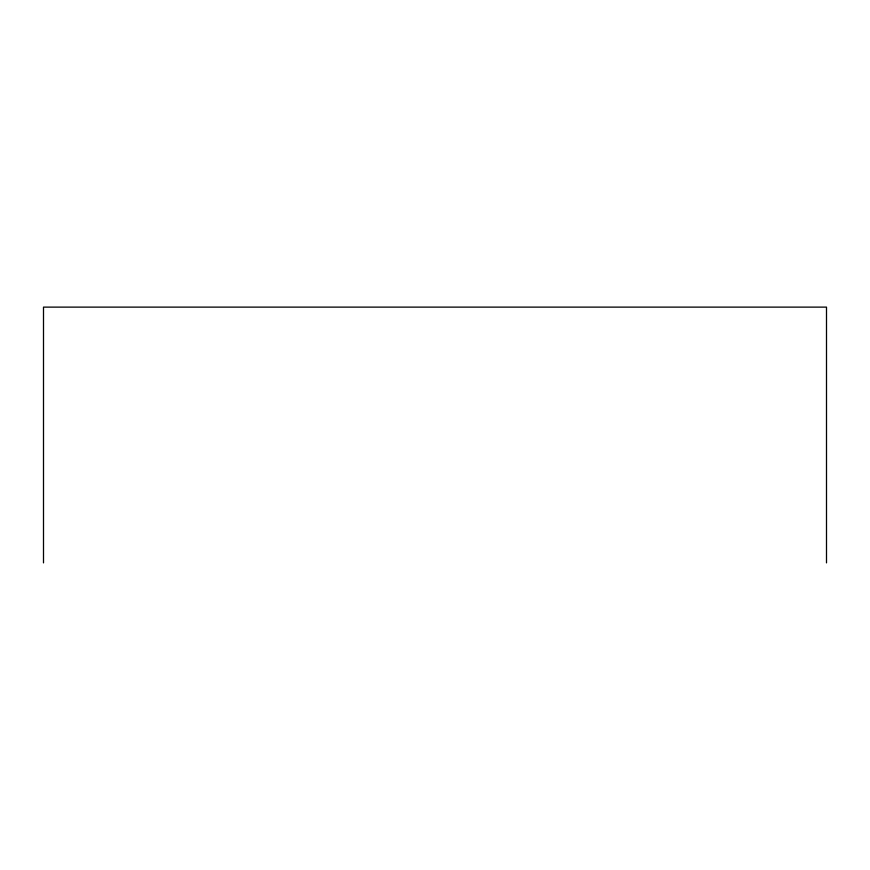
<?xml version="1.0" encoding="UTF-8"?>
<svg xmlns="http://www.w3.org/2000/svg" width="870" height="870" viewBox="0 0 870 870"><rect width="100%" height="100%" fill="white"/><g stroke="black" fill="none" stroke-linecap="round" stroke-linejoin="round"><path stroke-width="1.3" d="M826.5 562.879L826.5 307.121L43.5 307.121L43.5 562.879"/></g></svg>
